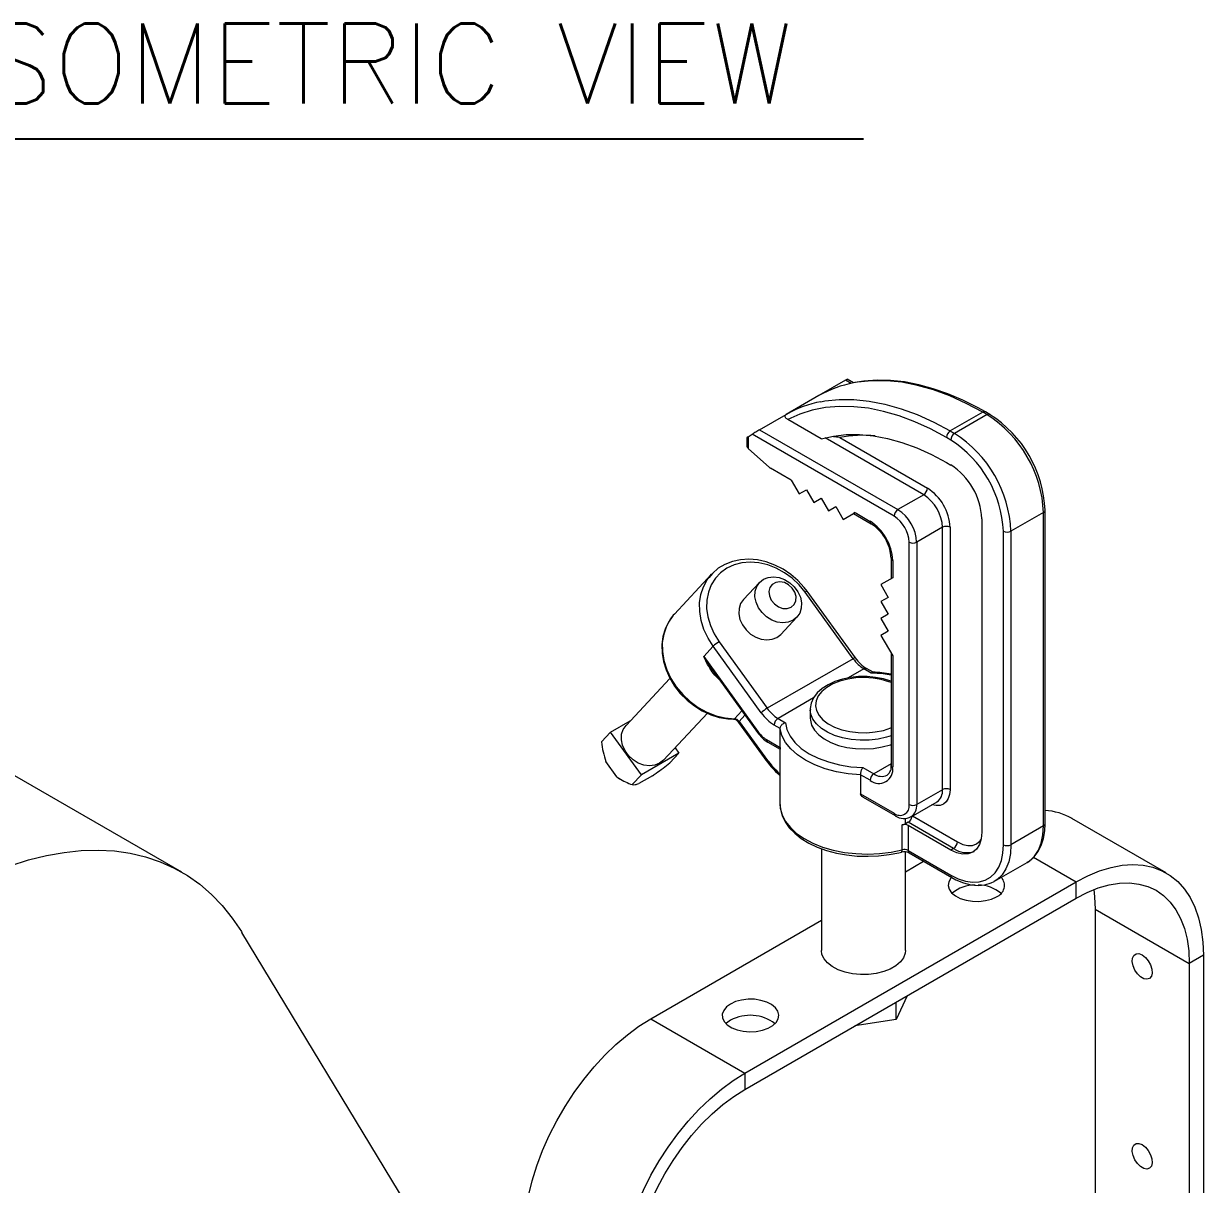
# Model space of a CAD drawing. Extents: x 11 to 120, y 2 to 94.
# Drawn here: x 81.37 to 92.45, y 20.96 to 31.86 of the extents above; entities that cross this region are included whole.
import ezdxf
from ezdxf.enums import TextEntityAlignment as Align

# ---------------------------------------------------------------- set-up
doc = ezdxf.new("R2010")
doc.units = 0
doc.header["$MEASUREMENT"] = 0
doc.linetypes.add('SLD-Solid', pattern=[0])
doc.layers.add('OBJECT', color=7, linetype='CONTINUOUS')
doc.styles.get("Standard").update_dxf_attribs({"font": 'SIMPLEX'})

msp = doc.modelspace()

# ---------------------------------------------------------------- linework, layer by layer
at = {"layer": 'OBJECT', "color": 1}
msp.add_line((78.271, 30.778), (89.257, 30.778), dxfattribs=at)
at = {"layer": 'OBJECT', "color": 7, "linetype": 'SLD-Solid', "lineweight": 15}
for p, q in [((89.087, 28.51), (88.836, 28.365)), ((89.139, 28.48), (89.087, 28.51)), ((89.161, 28.484), (89.103, 28.518)), ((88.836, 28.365), (88.531, 28.189)), ((88.28, 28.044), (88.531, 28.189)), ((88.859, 27.958), (88.546, 28.139)), ((90.375, 28.209), (90.07, 28.033)), ((90.416, 28.186), (90.11, 28.009)), ((90.416, 28.186), (90.375, 28.209)), ((90.441, 28.188), (90.4, 28.211)), ((88.28, 28.044), (89.578, 27.294)), ((90.07, 28.033), (90.11, 28.009)), ((88.159, 27.967), (88.159, 27.902)), ((88.174, 27.977), (88.211, 28.002)), ((88.174, 27.977), (88.174, 27.868)), ((89.543, 27.233), (88.211, 28.002)), ((89.821, 27.434), (88.895, 27.968)), ((89.032, 27.971), (89.856, 27.495)), ((90.075, 27.948), (90.035, 27.971)), ((88.372, 27.691), (88.174, 27.868)), ((90.035, 27.736), (90.075, 27.713)), ((88.577, 27.571), (88.381, 27.684)), ((88.577, 27.571), (88.652, 27.441)), ((88.652, 27.441), (88.721, 27.481)), ((88.652, 27.441), (88.721, 27.481)), ((88.721, 27.481), (88.79, 27.361)), ((88.79, 27.361), (88.859, 27.401)), ((88.79, 27.361), (88.859, 27.401)), ((88.859, 27.401), (88.928, 27.282)), ((89.821, 27.434), (89.578, 27.294)), ((88.928, 27.282), (88.997, 27.322)), ((88.928, 27.282), (88.997, 27.322)), ((88.997, 27.322), (89.066, 27.202)), ((89.066, 27.202), (89.176, 27.266)), ((89.066, 27.202), (89.161, 27.257)), ((89.161, 27.257), (89.328, 27.161)), ((89.176, 27.266), (89.317, 27.184)), ((90.946, 27.267), (90.64, 27.091)), ((90.946, 24.324), (90.946, 27.267)), ((90.961, 24.344), (90.961, 27.288)), ((90.366, 27.208), (90.366, 24.265)), ((89.998, 27.128), (89.755, 26.988)), ((89.998, 24.664), (89.998, 27.128)), ((90.068, 27.128), (90.068, 24.664)), ((90.57, 24.147), (90.57, 27.091)), ((90.64, 27.091), (90.64, 24.147)), ((89.684, 24.524), (89.684, 26.988)), ((89.755, 26.988), (89.755, 24.524)), ((89.515, 26.837), (89.515, 26.645)), ((89.53, 26.817), (89.53, 26.654)), ((87.83, 26.688), (87.48, 26.312)), ((87.803, 26.656), (87.83, 26.688)), ((88.279, 26.611), (88.129, 26.45)), ((89.53, 26.654), (89.419, 26.59)), ((89.419, 26.59), (89.488, 26.47)), ((89.159, 25.894), (88.708, 26.519)), ((89.179, 25.902), (88.728, 26.527)), ((89.488, 26.47), (89.419, 26.431)), ((89.419, 26.431), (89.488, 26.311)), ((87.48, 26.312), (87.47, 26.302)), ((88.48, 26.122), (88.63, 26.284)), ((89.488, 26.311), (89.419, 26.271)), ((89.419, 26.271), (89.488, 26.152)), ((89.488, 26.152), (89.419, 26.112)), ((87.901, 26.053), (88.352, 25.428)), ((89.419, 26.112), (89.53, 25.921)), ((87.845, 26.011), (87.756, 25.916)), ((88.296, 25.386), (87.845, 26.011)), ((89.515, 25.946), (89.515, 24.895)), ((89.53, 25.921), (89.53, 24.874)), ((87.756, 25.916), (88.265, 25.21)), ((89.159, 25.894), (88.352, 25.428)), ((82.855, 23.89), (79.642, 25.744)), ((87.438, 25.709), (87.026, 25.268)), ((87.84, 25.783), (88.26, 25.201)), ((89.26, 25.799), (89.113, 25.713)), ((89.329, 25.759), (89.26, 25.799)), ((89.345, 25.767), (89.285, 25.801)), ((88.786, 25.525), (88.453, 25.333)), ((87.377, 24.941), (87.79, 25.383)), ((88.044, 25.33), (88.114, 25.404)), ((88.756, 25.417), (88.756, 25.335)), ((86.88, 25.203), (87.065, 25.31)), ((88.034, 25.325), (88.035, 25.325)), ((88.083, 25.296), (88.322, 24.964)), ((88.143, 25.363), (88.088, 25.305)), ((88.088, 25.305), (88.328, 24.973)), ((88.473, 25.239), (88.418, 25.271)), ((88.453, 25.333), (88.522, 25.293)), ((86.795, 25.112), (86.88, 25.203)), ((87.17, 24.802), (86.88, 25.203)), ((88.473, 25.06), (88.473, 25.239)), ((87.486, 25.057), (87.523, 25.006)), ((88.346, 25.134), (88.473, 25.06)), ((88.357, 25.111), (88.472, 25.044)), ((88.471, 25.045), (88.471, 24.532)), ((86.941, 24.784), (86.837, 24.929)), ((87.523, 25.006), (87.17, 24.802)), ((87.439, 24.915), (87.523, 25.006)), ((89.25, 24.872), (89.353, 24.813)), ((89.515, 24.907), (89.353, 24.813)), ((86.99, 24.753), (87, 24.748)), ((87.085, 24.711), (87.17, 24.802)), ((87.275, 24.795), (87.147, 24.721)), ((89.228, 24.803), (89.228, 24.624)), ((89.317, 24.752), (89.228, 24.803)), ((89.228, 24.624), (89.543, 24.443)), ((89.251, 24.595), (89.553, 24.42)), ((89.998, 24.664), (89.755, 24.524)), ((89.703, 24.41), (89.946, 24.55)), ((89.649, 24.342), (89.649, 24.395)), ((89.715, 24.417), (90.137, 24.173)), ((92.097, 23.882), (91.213, 24.392)), ((89.619, 24.099), (89.619, 24.334)), ((89.676, 24.358), (89.649, 24.342)), ((89.674, 24.328), (89.674, 24.093)), ((90.075, 24.097), (89.674, 24.328)), ((90.102, 24.112), (89.676, 24.358)), ((90.946, 24.324), (90.64, 24.147)), ((88.861, 24.111), (88.861, 23.155)), ((89.651, 23.155), (89.651, 24.079)), ((89.674, 24.093), (90.075, 23.861)), ((89.685, 24.07), (90.085, 23.839)), ((90.102, 24.112), (90.075, 24.097)), ((89.651, 23.893), (89.82, 23.991)), ((90.485, 23.804), (90.791, 23.98)), ((90.853, 24.029), (91.253, 23.798)), ((88.142, 22.002), (91.253, 23.798)), ((91.253, 23.645), (91.253, 23.798)), ((88.142, 21.849), (91.253, 23.645)), ((91.43, 23.542), (92.314, 23.032)), ((91.43, 23.542), (91.43, 17.706)), ((87.258, 22.512), (88.861, 23.437)), ((84.963, 20.774), (83.419, 23.324)), ((92.447, 23.109), (92.314, 23.032)), ((92.447, 23.109), (92.447, 16.986)), ((92.314, 23.032), (92.314, 17.076)), ((89.665, 22.728), (89.562, 22.505)), ((89.562, 22.505), (89.562, 22.668)), ((87.258, 22.512), (88.142, 22.002)), ((89.562, 22.505), (89.175, 22.445)), ((88.142, 22.002), (88.142, 21.849))]:
    msp.add_line(p, q, dxfattribs=at)
at = {"layer": 'OBJECT', "color": 7, "linetype": 'SLD-Solid', "lineweight": 15, "flags": 128}
for points in [[(90.375, 28.209), (90.22, 28.292), (90.066, 28.362), (89.913, 28.419), (89.763, 28.461), (89.615, 28.49), (89.472, 28.505), (89.333, 28.505), (89.199, 28.491), (89.163, 28.485)], [(90.4, 28.211), (90.327, 28.252), (90.187, 28.322), (90.048, 28.382), (89.911, 28.43), (89.774, 28.467), (89.641, 28.493), (89.51, 28.508), (89.383, 28.511), (89.259, 28.502), (89.174, 28.487)], [(90.035, 27.971), (89.885, 28.052), (89.737, 28.119), (89.589, 28.174), (89.444, 28.217), (89.302, 28.246), (89.164, 28.261), (89.029, 28.263), (88.9, 28.252), (88.775, 28.228), (88.657, 28.19), (88.546, 28.139)], [(88.856, 28.308), (88.894, 28.315), (89.027, 28.329), (89.166, 28.328), (89.31, 28.314), (89.457, 28.285), (89.608, 28.242), (89.761, 28.186), (89.915, 28.116), (90.07, 28.033)], [(88.859, 27.958), (88.974, 27.985), (89.094, 27.999), (89.219, 28), (89.349, 27.988), (89.481, 27.963), (89.617, 27.925), (89.755, 27.874), (89.895, 27.811), (90.035, 27.736)], [(88.728, 26.527), (88.7, 26.564), (88.64, 26.629), (88.573, 26.686), (88.5, 26.735), (88.423, 26.774), (88.343, 26.803), (88.261, 26.822), (88.18, 26.828), (88.101, 26.824), (88.026, 26.808), (87.955, 26.78), (87.892, 26.743), (87.837, 26.695), (87.803, 26.654)], [(88.708, 26.519), (88.651, 26.588), (88.586, 26.649), (88.514, 26.702), (88.437, 26.744), (88.356, 26.775), (88.274, 26.794), (88.193, 26.8), (88.114, 26.794), (88.041, 26.775), (87.974, 26.744), (87.914, 26.702), (87.865, 26.65), (87.826, 26.589), (87.799, 26.52), (87.785, 26.445), (87.783, 26.367), (87.794, 26.286), (87.818, 26.206), (87.854, 26.128), (87.901, 26.053)], [(87.845, 26.011), (87.796, 26.088), (87.758, 26.169), (87.732, 26.252), (87.719, 26.336), (87.717, 26.418), (87.729, 26.496), (87.753, 26.569), (87.789, 26.636), (87.803, 26.656)], [(88.594, 26.255), (88.549, 26.237), (88.499, 26.231), (88.446, 26.238), (88.394, 26.257), (88.345, 26.287), (88.303, 26.327), (88.27, 26.373), (88.247, 26.424), (88.236, 26.476), (88.238, 26.527), (88.253, 26.572), (88.279, 26.611), (88.316, 26.64), (88.36, 26.658), (88.411, 26.663), (88.463, 26.657), (88.515, 26.637), (88.564, 26.607), (88.606, 26.568), (88.64, 26.521), (88.663, 26.471), (88.673, 26.419), (88.671, 26.368), (88.657, 26.322), (88.63, 26.284), (88.594, 26.255)], [(88.576, 26.378), (88.604, 26.403), (88.62, 26.437), (88.623, 26.477), (88.611, 26.519), (88.587, 26.557), (88.553, 26.588), (88.513, 26.609), (88.471, 26.617), (88.432, 26.611), (88.399, 26.592), (88.377, 26.562), (88.368, 26.525), (88.372, 26.484), (88.39, 26.443), (88.419, 26.408), (88.457, 26.382), (88.498, 26.367), (88.54, 26.366), (88.576, 26.378)], [(88.129, 26.45), (88.129, 26.45), (88.102, 26.411), (88.088, 26.365), (88.086, 26.315), (88.096, 26.263), (88.119, 26.212), (88.153, 26.166), (88.195, 26.126), (88.244, 26.096), (88.296, 26.077), (88.349, 26.07), (88.399, 26.076), (88.443, 26.093), (88.48, 26.122)], [(87.47, 26.301), (87.466, 26.297), (87.424, 26.238), (87.393, 26.172), (87.372, 26.101), (87.362, 26.025), (87.364, 25.947), (87.377, 25.867), (87.402, 25.788), (87.437, 25.71), (87.482, 25.636), (87.536, 25.567), (87.599, 25.505), (87.668, 25.45), (87.742, 25.404), (87.821, 25.368), (87.901, 25.343), (87.983, 25.328), (88.034, 25.325)], [(87.47, 26.302), (87.443, 26.267), (87.405, 26.199), (87.38, 26.125), (87.367, 26.045), (87.368, 25.962), (87.382, 25.876), (87.409, 25.791), (87.448, 25.709), (87.498, 25.63), (87.559, 25.558), (87.628, 25.493), (87.704, 25.437), (87.786, 25.392), (87.871, 25.359), (87.958, 25.338), (88.044, 25.33)], [(89.515, 25.683), (89.513, 25.684), (89.442, 25.705), (89.367, 25.719), (89.289, 25.726), (89.21, 25.726), (89.133, 25.718), (89.058, 25.702), (88.988, 25.68), (88.924, 25.65), (88.868, 25.615), (88.822, 25.573), (88.786, 25.526), (88.764, 25.476), (88.756, 25.425), (88.757, 25.414)], [(89.515, 25.67), (89.495, 25.678), (89.423, 25.699), (89.346, 25.712), (89.266, 25.718), (89.185, 25.714), (89.107, 25.703), (89.033, 25.684), (88.967, 25.657), (88.91, 25.624), (88.864, 25.586), (88.831, 25.544), (88.811, 25.498), (88.806, 25.452), (88.815, 25.406), (88.838, 25.361), (88.875, 25.32), (88.923, 25.283), (88.983, 25.251), (89.051, 25.226), (89.126, 25.209), (89.205, 25.2), (89.286, 25.199), (89.365, 25.206), (89.442, 25.221), (89.512, 25.244), (89.515, 25.246)], [(89.515, 25.74), (89.441, 25.751), (89.329, 25.759)], [(89.515, 25.17), (89.471, 25.157), (89.392, 25.139), (89.309, 25.13), (89.224, 25.129), (89.14, 25.136), (89.059, 25.152), (88.984, 25.174), (88.917, 25.204), (88.86, 25.24), (88.814, 25.282), (88.781, 25.327), (88.761, 25.374), (88.756, 25.414)], [(87.377, 24.941), (87.341, 24.912), (87.296, 24.894), (87.246, 24.888), (87.193, 24.895), (87.141, 24.914), (87.093, 24.945), (87.05, 24.984), (87.017, 25.03), (86.994, 25.081), (86.983, 25.133), (86.985, 25.184), (87, 25.23), (87.026, 25.268), (87.026, 25.268)], [(88.083, 25.296), (88.083, 25.296), (88.083, 25.298), (88.085, 25.301), (88.088, 25.305)], [(88.522, 25.293), (88.536, 25.228), (88.566, 25.165), (88.612, 25.106), (88.672, 25.051), (88.746, 25.002), (88.831, 24.959), (88.927, 24.924), (89.03, 24.898), (89.138, 24.88), (89.25, 24.872)], [(88.756, 25.335), (88.757, 25.317), (88.769, 25.269), (88.796, 25.222), (88.835, 25.179), (88.887, 25.14), (88.95, 25.107), (89.021, 25.08), (89.099, 25.061), (89.182, 25.05), (89.266, 25.047), (89.35, 25.052), (89.432, 25.065), (89.509, 25.086), (89.515, 25.089)], [(88.26, 25.201), (88.26, 25.201), (88.26, 25.203), (88.262, 25.206), (88.265, 25.21)], [(89.228, 24.803), (89.113, 24.813), (89.002, 24.832), (88.896, 24.86), (88.799, 24.896), (88.711, 24.94), (88.635, 24.991), (88.572, 25.048), (88.523, 25.108), (88.49, 25.173), (88.473, 25.239)], [(88.322, 24.964), (88.322, 24.965), (88.323, 24.967), (88.324, 24.969), (88.328, 24.973)], [(90.068, 24.664), (90.064, 24.619), (90.052, 24.58), (90.033, 24.549), (90.006, 24.527), (89.974, 24.515), (89.937, 24.514), (89.898, 24.523)], [(88.471, 24.545), (88.471, 24.543), (88.475, 24.481), (88.491, 24.421), (88.519, 24.362), (88.559, 24.307), (88.61, 24.254), (88.671, 24.206), (88.742, 24.163), (88.822, 24.125), (88.909, 24.094), (89.001, 24.069), (89.097, 24.051), (89.197, 24.041), (89.298, 24.038), (89.398, 24.042), (89.497, 24.054), (89.588, 24.071), (89.611, 24.077)], [(88.471, 24.532), (88.474, 24.491), (88.491, 24.427), (88.523, 24.366), (88.569, 24.308), (88.628, 24.253), (88.699, 24.204), (88.781, 24.161), (88.872, 24.125), (88.971, 24.096), (89.076, 24.075), (89.185, 24.063), (89.295, 24.059), (89.406, 24.064), (89.514, 24.077), (89.619, 24.099)], [(90.366, 24.265), (90.36, 24.202), (90.344, 24.149), (90.317, 24.106), (90.281, 24.076), (90.237, 24.06), (90.186, 24.058), (90.132, 24.07), (90.075, 24.097)], [(90.791, 23.98), (90.816, 23.997), (90.862, 24.041), (90.898, 24.097), (90.924, 24.163), (90.94, 24.24), (90.946, 24.324)], [(90.793, 23.983), (90.812, 23.994), (90.857, 24.033), (90.895, 24.082), (90.924, 24.139), (90.945, 24.205), (90.957, 24.278), (90.961, 24.344)], [(90.075, 23.861), (90.145, 23.827), (90.214, 23.804), (90.28, 23.794), (90.342, 23.798), (90.399, 23.814), (90.449, 23.843), (90.491, 23.884), (90.525, 23.936), (90.55, 23.998), (90.565, 24.069), (90.57, 24.147)], [(90.137, 24.173), (90.187, 24.15), (90.235, 24.139), (90.279, 24.141), (90.318, 24.155), (90.35, 24.182), (90.358, 24.193)], [(90.64, 24.147), (90.635, 24.063), (90.619, 23.987), (90.592, 23.921), (90.556, 23.865), (90.511, 23.821), (90.482, 23.802)], [(79.213, 16.037), (79.072, 16.046), (78.923, 16.067), (78.78, 16.101), (78.643, 16.147), (78.512, 16.205), (78.388, 16.276), (78.271, 16.359), (78.161, 16.453), (78.059, 16.558), (77.965, 16.675), (77.88, 16.803), (77.804, 16.94), (77.736, 17.088), (77.677, 17.244), (77.628, 17.41), (77.589, 17.584), (77.559, 17.766), (77.539, 17.955), (77.528, 18.151), (77.527, 18.353), (77.537, 18.56), (77.555, 18.772), (77.584, 18.988), (77.622, 19.207), (77.67, 19.429), (77.727, 19.654), (77.794, 19.879), (77.869, 20.105), (77.953, 20.331), (78.046, 20.556), (78.147, 20.779), (78.255, 21.001), (78.372, 21.219), (78.495, 21.434), (78.625, 21.644), (78.761, 21.849), (78.904, 22.049), (79.052, 22.243), (79.205, 22.43), (79.362, 22.609), (79.524, 22.78), (79.689, 22.943), (79.857, 23.097), (80.027, 23.241), (80.2, 23.375), (80.374, 23.499), (80.548, 23.612), (80.724, 23.714), (80.898, 23.804), (81.072, 23.883), (81.245, 23.949), (81.416, 24.004), (81.584, 24.046), (81.75, 24.075), (81.912, 24.092), (82.07, 24.096), (82.223, 24.088), (82.372, 24.067), (82.515, 24.033), (82.653, 23.987), (82.784, 23.928), (82.908, 23.857), (83.025, 23.775), (83.135, 23.681), (83.236, 23.575), (83.33, 23.458), (83.415, 23.331), (83.419, 23.324)], [(89.611, 24.077), (89.613, 24.078), (89.615, 24.08), (89.617, 24.085), (89.618, 24.091), (89.619, 24.099)], [(91.253, 23.798), (91.363, 23.856), (91.472, 23.901), (91.58, 23.934), (91.684, 23.954), (91.785, 23.961), (91.881, 23.954), (91.972, 23.935), (92.057, 23.903), (92.135, 23.858), (92.206, 23.8), (92.268, 23.731), (92.322, 23.651), (92.366, 23.56), (92.401, 23.46), (92.426, 23.35), (92.442, 23.233), (92.447, 23.109)], [(90.082, 23.839), (90.076, 23.832), (90.056, 23.798), (90.051, 23.763), (90.06, 23.728), (90.083, 23.695), (90.118, 23.666), (90.164, 23.642), (90.218, 23.625), (90.278, 23.616), (90.339, 23.615), (90.4, 23.622), (90.456, 23.637), (90.504, 23.659)], [(90.085, 23.839), (90.122, 23.818), (90.193, 23.789), (90.264, 23.771), (90.332, 23.764), (90.396, 23.771), (90.455, 23.789), (90.481, 23.803)], [(91.253, 23.645), (91.357, 23.699), (91.46, 23.741), (91.561, 23.77), (91.659, 23.786), (91.753, 23.789), (91.842, 23.778), (91.926, 23.755), (92.003, 23.719), (92.073, 23.67), (92.135, 23.609), (92.189, 23.537), (92.233, 23.454), (92.268, 23.361), (92.293, 23.259), (92.309, 23.149), (92.314, 23.032)], [(91.417, 23.725), (91.425, 23.659), (91.43, 23.542)], [(89.651, 23.155), (89.648, 23.128), (89.632, 23.086), (89.602, 23.046), (89.56, 23.01), (89.507, 22.979), (89.445, 22.955), (89.376, 22.938), (89.302, 22.929), (89.227, 22.928), (89.153, 22.935), (89.083, 22.95), (89.019, 22.973), (88.963, 23.002), (88.918, 23.037), (88.885, 23.076), (88.866, 23.117), (88.861, 23.155)], [(91.872, 23.112), (91.902, 23.089), (91.929, 23.056), (91.95, 23.018), (91.963, 22.978), (91.965, 22.941), (91.958, 22.911), (91.941, 22.891), (91.916, 22.883), (91.887, 22.888), (91.856, 22.906), (91.827, 22.934), (91.803, 22.97), (91.786, 23.01), (91.778, 23.049), (91.781, 23.083), (91.793, 23.108), (91.814, 23.122), (91.841, 23.124), (91.872, 23.112)], [(88.007, 22.651), (87.969, 22.623), (87.943, 22.591), (87.93, 22.556), (87.932, 22.521), (87.948, 22.486), (87.977, 22.455), (88.018, 22.428), (88.069, 22.408), (88.126, 22.395), (88.187, 22.39), (88.249, 22.393), (88.307, 22.404), (88.36, 22.423), (88.403, 22.448), (88.436, 22.478), (88.455, 22.512), (88.46, 22.547), (88.451, 22.583), (88.429, 22.616), (88.393, 22.645), (88.347, 22.668), (88.293, 22.685), (88.233, 22.695), (88.172, 22.696), (88.111, 22.688), (88.055, 22.673), (88.007, 22.651)], [(86.064, 20.445), (86.069, 20.575), (86.085, 20.71), (86.11, 20.848), (86.145, 20.989), (86.189, 21.132), (86.243, 21.274), (86.305, 21.415), (86.376, 21.553), (86.454, 21.688), (86.539, 21.819), (86.63, 21.943), (86.726, 22.061), (86.827, 22.17), (86.931, 22.271), (87.039, 22.362), (87.148, 22.443), (87.258, 22.512)], [(88.007, 22.498), (87.969, 22.47), (87.965, 22.466)], [(86.948, 19.935), (86.953, 20.065), (86.969, 20.2), (86.994, 20.338), (87.029, 20.479), (87.073, 20.621), (87.127, 20.763), (87.189, 20.904), (87.26, 21.043), (87.338, 21.178), (87.423, 21.308), (87.513, 21.433), (87.61, 21.55), (87.711, 21.66), (87.815, 21.761), (87.923, 21.852), (88.032, 21.933), (88.142, 22.002)], [(87.081, 20.011), (87.086, 20.134), (87.102, 20.262), (87.127, 20.393), (87.162, 20.527), (87.206, 20.661), (87.26, 20.795), (87.322, 20.927), (87.392, 21.057), (87.469, 21.182), (87.553, 21.302), (87.642, 21.415), (87.736, 21.521), (87.834, 21.618), (87.935, 21.706), (88.038, 21.783), (88.142, 21.849)], [(91.872, 21.33), (91.902, 21.306), (91.929, 21.274), (91.95, 21.235), (91.963, 21.196), (91.965, 21.159), (91.958, 21.128), (91.941, 21.108), (91.916, 21.1), (91.887, 21.106), (91.856, 21.124), (91.827, 21.152), (91.803, 21.188), (91.786, 21.227), (91.778, 21.266), (91.781, 21.3), (91.793, 21.326), (91.814, 21.34), (91.841, 21.341), (91.872, 21.33)]]:
    msp.add_lwpolyline(points, dxfattribs=at)
at = {"layer": 'OBJECT', "color": 7, "linetype": 'SLD-Solid', "lineweight": 15}
for centre, radius, start, end in [((89.362, 27.435), 1.068, 100.7273, 119.4866), ((89.057, 27.259), 1.068, 100.8272, 119.4879), ((90.39, 28.188), 0.0251, 65.6929, 125.6176), ((90.43, 28.165), 0.0252, 65.7086, 125.6162), ((89.799, 27.217), 1.148, 2.4871, 57.5129), ((89.843, 27.243), 1.118, 2.2816, 57.7185), ((90.111, 27.968), 0.0768, 122.6055, 177.3945), ((89.246, 26.847), 1.145, 84.0044, 100.7923), ((90.151, 27.945), 0.0768, 122.6055, 177.3945), ((89.499, 27.044), 1.071, 2.4871, 57.5129), ((89.493, 27.041), 1.148, 2.4873, 57.5127), ((88.41, 27.733), 0.0567, 227.7941, 239.6369), ((89.734, 27.18), 0.633, 2.6055, 57.3945), ((89.779, 27.499), 0.0768, 302.6055, 357.3945), ((89.608, 27.107), 0.461, 2.6055, 57.3945), ((89.614, 27.11), 0.384, 2.6055, 57.3945), ((89.62, 27.229), 0.0768, 122.6055, 177.3945), ((89.371, 26.97), 0.384, 2.6055, 57.3945), ((90.935, 27.29), 0.0251, 294.376, 354.2895), ((89.069, 26.796), 0.461, 2.6055, 57.3945), ((89.342, 27.182), 0.0252, 174.411, 233.9426), ((89.11, 26.82), 0.405, 2.5024, 57.4972), ((89.377, 26.974), 0.307, 2.6055, 57.3945), ((90.033, 27.06), 0.0769, 62.6097, 117.3903), ((90.605, 27.159), 0.0769, 242.6097, 297.3903), ((89.72, 27.056), 0.0769, 242.6097, 297.3903), ((89.54, 26.84), 0.0251, 185.7108, 245.6239), ((88.729, 26.494), 0.0324, 90.8934, 129.8284), ((88.041, 25.81), 0.281, 120.0124, 134.2807), ((89.18, 25.869), 0.0324, 90.8826, 129.8334), ((89.437, 26.087), 0.338, 214.8517, 238.6072), ((89.472, 26.105), 0.357, 214.737, 238.384), ((89.275, 25.778), 0.0251, 65.6929, 125.6176), ((89.317, 24.711), 1.057, 79.1807, 88.6243), ((88.492, 25.185), 0.281, 120.0124, 134.2807), ((88.629, 25.618), 0.406, 214.8517, 238.6072), ((88.629, 25.621), 0.338, 214.8517, 238.6072), ((88.029, 25.26), 0.0652, 34.0447, 85.5751), ((88.034, 25.338), 0.0131, 273.9205, 321.7714), ((88.041, 25.272), 0.0578, 34.9383, 86.9064), ((88.494, 25.268), 0.0768, 122.6055, 177.3945), ((88.526, 25.388), 0.325, 215.1583, 238.6737), ((88.487, 25.365), 0.271, 214.8517, 238.6072), ((88.371, 25.131), 0.0252, 174.379, 234.3088), ((89.212, 25.6), 1.093, 215.5605, 227.3316), ((89.199, 25.597), 1.071, 215.5927, 227.1949), ((89.4, 24.853), 0.131, 230.7967, 9.214), ((89.394, 24.748), 0.0768, 122.6055, 177.3945), ((89.426, 24.915), 0.126, 234.3949, 294.1638), ((89.424, 24.877), 0.0925, 305.015, 11.0294), ((89.54, 24.897), 0.0251, 185.6948, 245.6253), ((87.14, 25.036), 0.321, 231.7612, 242.2253), ((89.872, 24.652), 0.126, 305.6912, 5.621), ((90.033, 24.596), 0.0769, 62.6097, 117.3903), ((89.598, 24.51), 0.0873, 230.7967, 9.214), ((89.72, 24.593), 0.0769, 242.6097, 297.3903), ((89.63, 24.512), 0.126, 306.1006, 5.5852), ((89.567, 24.44), 0.024, 172.7425, 235.9607), ((89.635, 24.53), 0.137, 233.5604, 300.1548), ((89.634, 24.423), 0.0777, 302.7945, 353.9622), ((90.917, 23.871), 0.6, 60.3821, 85.8153), ((89.33, 25.473), 1.175, 284.2002, 285.7519), ((89.639, 24.258), 0.0781, 62.8754, 104.7193), ((90.935, 24.346), 0.0251, 294.3747, 354.3052), ((90.06, 24.177), 0.0768, 302.6055, 357.3945), ((90.605, 24.215), 0.0769, 242.6097, 297.3903), ((89.639, 23.976), 0.104, 63.8872, 105.4314), ((89.639, 24.023), 0.0781, 62.8754, 104.7193), ((89.699, 24.09), 0.0252, 174.379, 234.3088), ((90.225, 24.287), 0.214, 234.8694, 288.8999), ((90.1, 23.859), 0.0252, 174.3804, 234.2929), ((90.466, 23.765), 0.113, 289.871, 42.1377), ((90.294, 23.447), 0.32, 88.4488, 130.4146), ((90.338, 23.445), 0.322, 49.7268, 90.8608), ((88.192, 22.161), 0.384, 52.6344, 118.7034)]:
    msp.add_arc(centre, radius, start, end, dxfattribs=at)
for centre, major_axis, ratio, start_param, end_param in [((89.054, 28.488), (0.0485, 0.0297), 0.027575, 0.014954, 0.80027), ((88.247, 28.022), (0.0485, 0.0297), 0.027575, 0.80027, 2.371067), ((88.209, 27.998), (0.05, 0.0308), 0.027571, 2.339213, 3.156401), ((88.209, 27.931), (0.0354, 0.0612), 0.577335, 2.356235, 2.871597), ((88.209, 27.889), (0.0487, -0.0161), 0.700151, 3.884192, 4.154229), ((89.211, 27.286), (0.05, 0.0289), 0.00007, 2.356154, 3.141633)]:
    msp.add_ellipse(centre, major_axis=major_axis, ratio=ratio, start_param=start_param, end_param=end_param, dxfattribs=at)
for points, knots in [([(88.546, 28.139), (88.539, 28.144), (88.527, 28.152), (88.519, 28.166), (88.52, 28.176), (88.524, 28.184), (88.529, 28.187), (88.531, 28.189)], [0, 0, 0, 0, 0.35028, 0.585229, 0.760499, 0.899707, 1, 1, 1, 1]), ([(89.032, 27.971), (89.032, 27.971), (89.014, 27.975), (88.994, 27.977), (88.974, 27.979)], [0, 0, 0, 0, 0.004925, 1, 1, 1, 1]), ([(87.9, 25.7), (87.891, 25.708), (87.863, 25.734), (87.823, 25.787), (87.785, 25.852), (87.764, 25.896), (87.756, 25.915), (87.756, 25.916)], [0, 0, 0, 0, 0.135075, 0.446933, 0.764995, 0.996337, 1, 1, 1, 1]), ([(87.843, 25.784), (87.824, 25.809), (87.793, 25.851), (87.767, 25.897), (87.756, 25.915), (87.756, 25.916)], [0, 0, 0, 0, 0.591023, 0.993457, 1, 1, 1, 1]), ([(89.342, 25.768), (89.34, 25.767), (89.336, 25.766), (89.331, 25.762), (89.329, 25.759), (89.329, 25.759)], [0, 0, 0, 0, 0.531199, 0.989389, 1, 1, 1, 1]), ([(88.473, 25.239), (88.474, 25.244), (88.475, 25.253), (88.482, 25.266), (88.493, 25.279), (88.507, 25.288), (88.517, 25.292), (88.522, 25.293), (88.522, 25.293)], [0, 0, 0, 0, 0.197775, 0.395366, 0.598087, 0.812874, 0.995764, 1, 1, 1, 1]), ([(86.795, 25.112), (86.8, 25.081), (86.808, 25.021), (86.828, 24.959), (86.837, 24.929)], [0, 0, 0, 0, 0.519495, 1, 1, 1, 1]), ([(88.473, 25.06), (88.473, 25.057), (88.473, 25.051), (88.472, 25.045), (88.472, 25.045), (88.472, 25.044)], [0, 0, 0, 0, 0.295947, 0.59003, 1, 1, 1, 1]), ([(87.275, 24.795), (87.286, 24.803), (87.319, 24.826), (87.374, 24.866), (87.417, 24.899), (87.439, 24.915)], [0, 0, 0, 0, 0.205667, 0.600108, 1, 1, 1, 1]), ([(89.228, 24.803), (89.229, 24.808), (89.229, 24.817), (89.232, 24.833), (89.238, 24.849), (89.244, 24.863), (89.248, 24.869), (89.25, 24.872), (89.25, 24.872)], [0, 0, 0, 0, 0.197775, 0.395366, 0.598087, 0.812874, 0.995764, 1, 1, 1, 1]), ([(86.941, 24.784), (86.947, 24.78), (86.973, 24.761), (87.022, 24.735), (87.064, 24.719), (87.085, 24.711)], [0, 0, 0, 0, 0.116887, 0.553886, 1, 1, 1, 1]), ([(87.085, 24.711), (87.093, 24.71), (87.108, 24.709), (87.135, 24.717), (87.147, 24.721)], [0, 0, 0, 0, 0.538103, 1, 1, 1, 1]), ([(89.251, 24.595), (89.25, 24.596), (89.243, 24.598), (89.236, 24.606), (89.229, 24.616), (89.229, 24.622), (89.228, 24.624)], [0, 0, 0, 0, 0.09744, 0.481138, 0.77716, 1, 1, 1, 1])]:
    msp.add_open_spline(points, degree=3, knots=knots, dxfattribs=at)

# ---------------------------------------------------------------- texts
at = {"layer": 'OBJECT', "color": 1}
msp.add_text('NE ISOMETRIC VIEW', height=0.75, dxfattribs=at).set_placement((83.757, 31.109), align=Align.CENTER)

doc.saveas('drawing.dxf')
